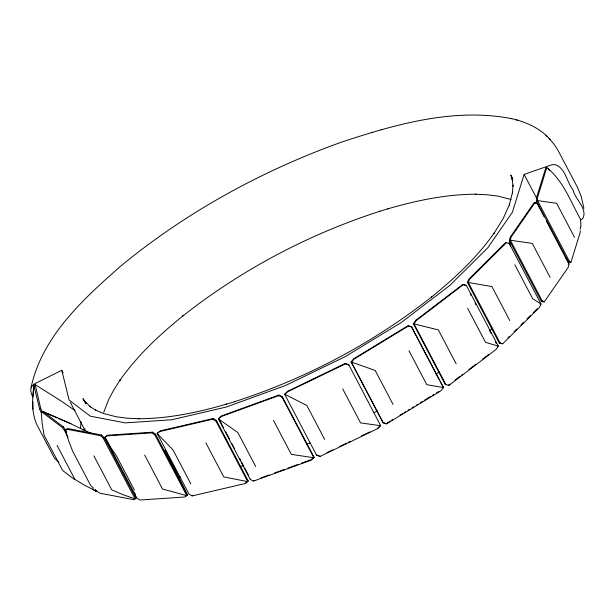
<?xml version="1.0" encoding="UTF-8"?>
<svg xmlns="http://www.w3.org/2000/svg" width="615" height="615" viewBox="0 0 615 615"><rect width="100%" height="100%" fill="white"/><g stroke="black" fill="none" stroke-linecap="round" stroke-linejoin="round"><path stroke-width="0.92" d="M32.803 409.213L32.902 401.964M75.061 410.566L60.516 400.619L35.193 384.644L33.84 385.397C32.341 398.435 31.311 412.019 36.7 424.358L54.535 458.329L58.886 462.088M33.056 396.483L33.494 391.77M33.671 389.879L34.109 385.167M80.35 428.563L81.149 421.921M580.222 229.318L580.56 226.766M30.988 387.842C41.928 336.42 83.579 298.706 121.455 265.48L121.962 265.065C187.229 211.637 262.336 170.532 341.648 142.088C395.899 124.176 454.424 107.471 511.818 118.68M546.443 221.2L565.116 256.793L567.507 260.376L568.998 264.166L568.199 267.371L544.306 301.819L543.322 302.05L541.215 301.119L509.366 240.457L510.166 237.259L534.058 202.804L535.05 202.573L537.149 203.504L541.131 211.091M535.734 203.573L536.457 200.959L536.395 198.022L545.759 167.949L546.827 167.557C563.332 180.856 570.582 201.466 580.591 219.447L580.937 226.497M580.314 220.116A9.886 8.625 17.3 0 0 583.058 218.01C587.571 208.447 574.51 198.407 573.049 189.897C566.807 182.563 565.677 167.849 555.061 164.682A9.886 8.625 17.3 0 0 551.332 164.928L524.134 174.422L512.341 212.352L487.718 247.86L449.796 285.452L401.157 322.575L373.144 339.641L345.123 356.7L285.498 385.497L226.358 407.007L199.052 413.388L171.731 419.761L125.337 422.889L90.336 416.186L69.118 400.104L61.784 370.268L34.717 383.768A9.886 9.156 -13.8 0 0 31.949 386.274C29.551 389.572 31.296 393.831 32.787 397.113M250.328 479.592L218.479 418.93L218.648 418.369L221.423 415.971L278.818 395.099L282.208 396.552L314.057 457.214L313.881 457.775L311.105 460.174L253.718 481.045L250.328 479.592L250.497 479.031M255.709 466.562L237.874 432.591L218.479 418.93L221.254 416.532L278.641 395.66L278.818 395.099M253.718 481.045L253.895 480.484M273.467 420.376L291.302 454.347L313.881 457.775L282.031 397.113L282.208 396.552M546.827 167.557L537.472 197.63L537.525 200.575L569.375 261.237L570.92 262.336L580.276 232.262L580.253 230.794M103.72 412.342L108.717 399.435L113.921 389.702L120.394 379.616L119.91 380.324C137.322 355.578 159.623 334.721 183.07 315.779L182.64 316.118C241.434 269.785 308.707 234.192 379.939 211.245L379.447 211.391L388.296 208.693L387.765 208.854C416.486 200.536 446.136 194.225 476.164 194.232L475.295 194.232L487.134 194.755L497.942 196.124L511.157 199.521M467.392 282.346L468.953 279.026L505.753 242.548L509.197 243.34L541.046 304.002L539.486 307.323L502.686 343.808L499.242 343.009L467.392 282.346L491.915 286.552L509.75 320.523M448.889 385.428L445.252 384.437L413.403 323.774L415.579 320.484L462.772 284.461L466.408 285.452L498.258 346.114L496.082 349.405L448.889 385.428L448.25 385.305L449.773 384.144M190.85 483.89L173.007 449.919L157.14 433.46L159.662 431.569L212.675 419.192L213.121 418.546L216.342 420.322L248.191 480.991L245.231 483.528L192.218 495.905L188.99 494.129L157.14 433.46L160.108 430.923L213.121 418.546M205.91 442.923L223.752 476.894L247.745 481.63L215.896 420.968L216.342 420.322M192.218 495.905L192.664 495.267M535.05 202.573L511.157 237.029L510.358 240.227L542.207 300.889L544.306 301.819M351.073 361.92L353.671 358.799L408.045 325.689L411.712 326.965L443.561 387.627L440.963 390.748L386.581 423.858L382.922 422.59L351.073 361.92L375.219 370.461L393.054 404.432M284.645 394.184L287.451 391.371L345.299 363.427L348.713 364.603L380.67 425.711L377.871 428.524L320.015 456.468L316.602 455.292L284.645 394.184L306.847 405.485L324.682 439.464M284.753 394.63L287.559 391.809L345.415 363.865L348.82 365.049L348.713 364.603M377.756 428.086L379.44 426.395M144.663 455.038L162.506 489.01L186.768 495.659L154.919 434.997L155.603 434.313L152.689 432.176L107.663 435.212L104.934 437.242L136.784 497.904L139.697 500.041L184.723 497.005L187.452 494.975L175.337 470.006L164.812 450.172M490.532 329.986L492.415 328.11M134.508 490.27L116.673 456.299L110.492 447.082L104.934 437.242L106.979 435.897L151.997 432.852L152.689 432.176M506.591 242.487L469.799 278.972L468.238 282.293L500.087 342.955L502.686 343.808M507.975 337.781L509.343 336.428M514.109 331.7L516.838 329.002M520.928 324.943L523.649 322.245M527.063 318.862L530.468 315.487M533.19 312.789L537.279 308.73M314.057 457.214L311.282 459.613L301.419 463.195M35.193 384.644L40.736 408.521L42.143 411.689L41.067 412.211L39.66 409.044L33.84 385.397M93.495 488.264L90.543 485.258L72.708 451.287L68.649 440.947L65.405 430L66.797 429.216L100.76 435.727L101.636 435.051L104.127 437.557L135.977 498.219L133.709 499.672L99.745 493.168L95.44 490.224M93.903 455.892L111.738 489.863L123.015 494.691L135.1 498.896L103.251 438.234L104.127 437.557M463.41 284.584L416.209 320.607L414.033 323.897L445.883 384.56L445.252 384.437M436.112 374.12L439.041 371.891M455.108 380.078L459.674 376.595M461.196 375.434L462.718 374.266M468.807 369.623L475.656 364.388M482.506 359.16L488.602 354.517M245.677 482.883L248.191 480.991L247.007 479.539M185.407 496.32L187.452 494.975L155.603 434.313M74.569 479.539L63.045 470.798L61.938 469.199L44.096 435.228L42.212 424.012L41.243 412.242L42.866 411.374L71.263 423.796M41.243 412.242L41.851 411.996L62.438 427.602L63.453 426.987L66.312 431.522M67.958 437.196L64.414 430.462L65.428 429.839M411.712 326.965L408.429 325.981L354.055 359.091L351.457 362.212L383.306 422.874M374.443 412.55L377.272 410.828M387.012 423.074L389.441 421.59M391.063 420.599L392.693 419.615M399.996 415.163L402.433 413.68M404.055 412.696L405.677 411.704M408.114 410.22L409.736 409.236M412.165 407.753L413.795 406.761M416.224 405.277L417.854 404.293M420.283 402.81L422.72 401.326M424.342 400.342L430.838 396.383M432.46 395.399L434.082 394.407M436.519 392.924L438.956 391.44M134.585 499.003L135.977 498.219L134.739 492.7M82.771 430.2L85.27 428.986M39.66 409.044L40.736 408.521M326.811 452.694L332.853 449.773M339.764 446.436L346.675 443.1M348.398 442.262L350.127 441.432M361.351 436.012L369.992 431.838M95.379 489.44L96.263 491.124L95.663 491.37L92.611 489.056M574.518 237.321L556.683 203.35L537.525 200.575L536.457 200.959L568.306 261.629L569.375 261.237M570.92 262.336L569.851 262.728L568.306 261.629M306.785 444.268L310.36 442.969M261.068 477.878L269.139 474.941M274.521 472.981L284.384 469.399M287.966 468.092L297.829 464.502M371.414 132.456L372.006 132.287M381.115 129.696L381.754 129.511M541.215 301.119L542.207 300.889M240.15 466.477L242.879 465.839M508.359 243.394L509.197 243.34M540.208 304.064L541.046 304.002L532.682 298.713L514.847 264.742M499.242 343.009L500.087 342.955M179.011 477.094L180.741 476.979M466.408 285.452L462.772 284.461M413.403 323.774L438.341 329.894L456.176 363.865M497.627 345.991L498.258 346.114L485.512 342.332L467.669 308.361M101.636 435.051L67.673 428.547L65.405 430L66.712 432.499M516.423 119.864C527.678 122.977 538.671 128.151 547.119 136.361M510.788 118.418L517.469 120.133M382.922 422.59L386.581 423.858M319.054 455.738L316.494 454.846L316.602 455.292M278.641 395.66L282.031 397.113M42.258 411.62L45.741 413.111M47.486 413.857L57.057 417.954M58.794 418.7L70.986 423.912M71.824 424.312L91.258 433.421M96.263 491.124L85.124 485.543L74.907 479.4L57.072 445.429M212.675 419.192L215.896 420.968M151.997 432.852L154.919 434.997M42.866 411.374L63.453 426.987M549.134 138.406L554.107 144.348L557.79 149.991L577.254 186.891L581.267 196.493L583.912 208.408M100.76 435.727L103.251 438.234M546.028 135.269L550.225 139.505M62.438 427.602L64.414 430.462M85.869 403.448L82.933 398.589L86.069 403.417L83.778 400.18L90.474 406.938L89.536 406.231L96.248 410.459L95.325 409.997L103.274 413.434L116.489 416.832L127.297 418.2L139.136 418.715L138.267 418.715C168.295 418.73 197.945 412.419 226.666 404.093L226.136 404.255L234.984 401.564L234.492 401.71C305.724 378.755 372.998 343.162 431.791 296.83L431.369 297.168C454.808 278.234 477.109 257.37 494.522 232.631L494.037 233.339L503.278 218.333L509.604 204.195L509.266 205.079L512.587 192.034L512.441 193.056L512.971 185.054L513.018 186.222L512.195 178.827L512.456 180.187L510.819 175.083L512.779 179.488L511.572 177.151L512.418 178.773M548.372 168.656L549.257 170.34M524.134 174.422L536.58 198.122M541.577 211.929L544.229 216.987M565.462 257.431L568.998 264.166M550.11 277.357L532.275 243.386L510.358 240.227L509.366 240.457L510.481 246.546M470.198 293.755L471.082 295.438M475.064 303.018L475.949 304.709M489.217 329.986L490.993 333.353M495.413 341.779L496.297 343.462M411.327 326.673L439.195 379.747M440.079 381.438L443.561 387.627L426.802 384.69L408.96 350.719M342.724 388.926L360.559 422.897L380.67 425.711L380.562 425.273M219.532 420.053L223.514 427.633M225.728 431.845L229.71 439.433M231.924 443.646L234.576 448.696M239.881 458.813L240.765 460.497M241.649 462.18L243.863 466.393M244.747 468.077L248.729 475.664M61.784 370.268L63.114 372.813M70.356 402.456L85.07 430.477M345.299 363.427L345.415 363.865M319.908 456.03L320.015 456.468"/></g></svg>
